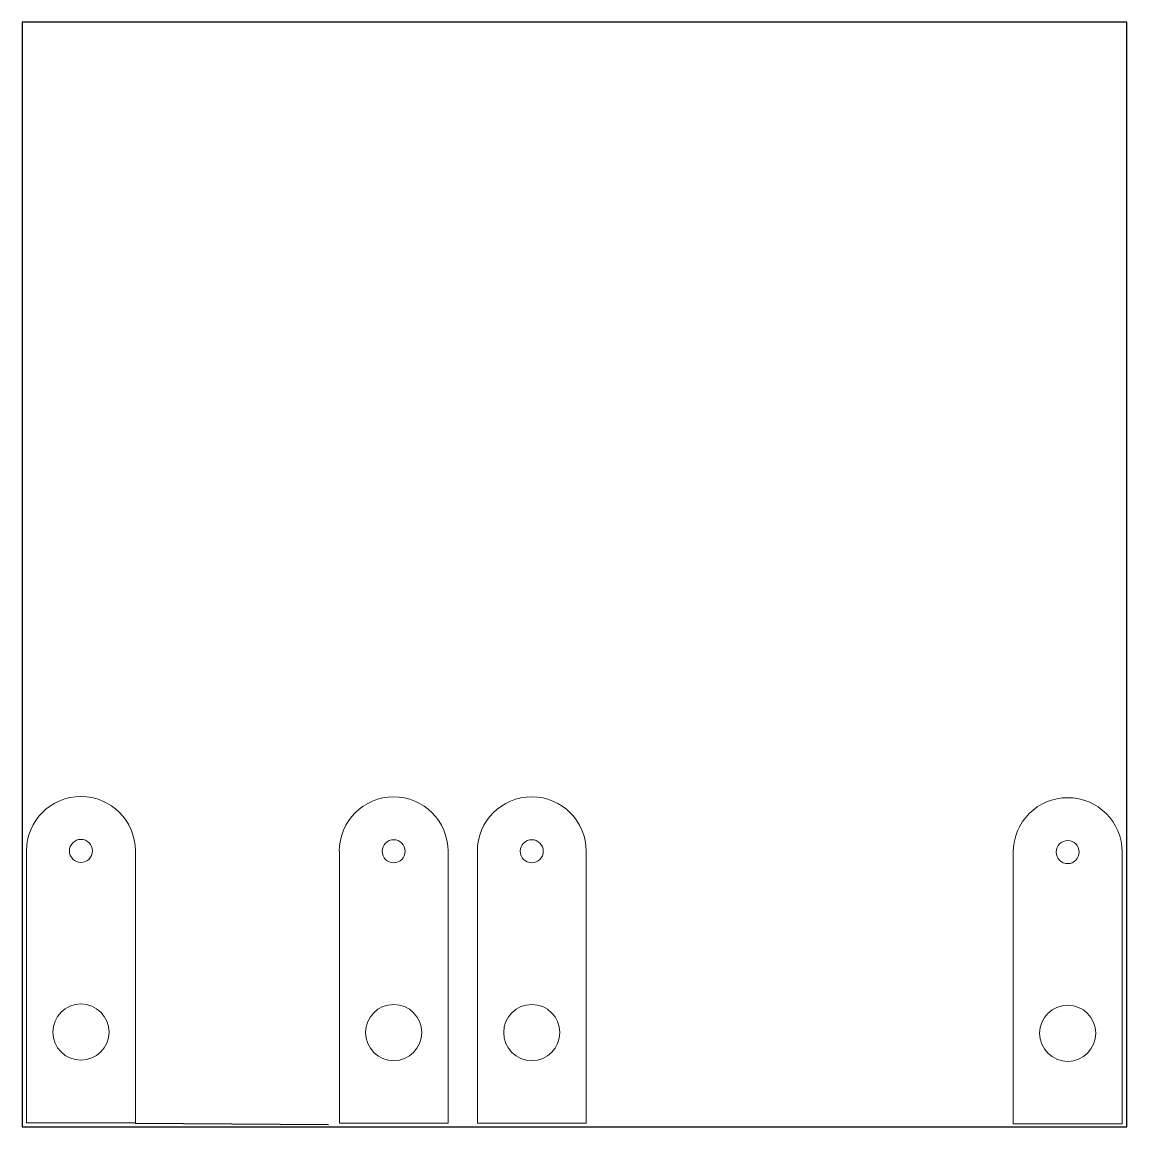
# Model space of a CAD drawing. Header units: inches. Extents: x 0 to 12, y 0 to 12.
import ezdxf

# ---------------------------------------------------------------- set-up
doc = ezdxf.new("R2010")
doc.units = ezdxf.units.IN
doc.header["$MEASUREMENT"] = 0
doc.layers.add('IN', color=209, linetype='Continuous')
doc.layers.add('OUT', color=30, linetype='Continuous')

msp = doc.modelspace()

# ---------------------------------------------------------------- linework, layer by layer
msp.add_line((1.227, 0.042), (3.327, 0.025))
msp.add_lwpolyline([(0, 0), (12, 0), (12, 12), (0, 12)], close=True)
at = {"layer": 'IN', "linetype": 'Continuous', "lineweight": 15}
for centre, radius in [((0.639, 2.998), 0.125), ((4.036, 2.994), 0.125), ((5.536, 2.994), 0.125), ((11.357, 2.985), 0.125), ((0.639, 1.03), 0.305), ((4.036, 1.025), 0.305), ((5.536, 1.025), 0.305), ((11.357, 1.017), 0.305)]:
    msp.add_circle(centre, radius, dxfattribs=at)
at = {"layer": 'OUT', "linetype": 'Continuous', "lineweight": 15}
for p, q in [((0.049, 2.998), (0.049, 0.046)), ((1.23, 0.046), (1.23, 2.998)), ((3.446, 2.994), (3.446, 0.041)), ((4.627, 0.041), (4.627, 2.994)), ((4.946, 2.994), (4.946, 0.041)), ((6.127, 0.041), (6.127, 2.994)), ((10.766, 2.985), (10.766, 0.033)), ((11.947, 0.033), (11.947, 2.985)), ((0.049, 0.046), (1.23, 0.046)), ((3.446, 0.041), (4.627, 0.041)), ((4.946, 0.041), (6.127, 0.041)), ((10.766, 0.033), (11.947, 0.033))]:
    msp.add_line(p, q, dxfattribs=at)
for centre in [(0.639, 2.998), (4.036, 2.994), (5.536, 2.994), (11.357, 2.985)]:
    msp.add_arc(centre, 0.591, 0, 180, dxfattribs=at)

doc.saveas('drawing.dxf')
